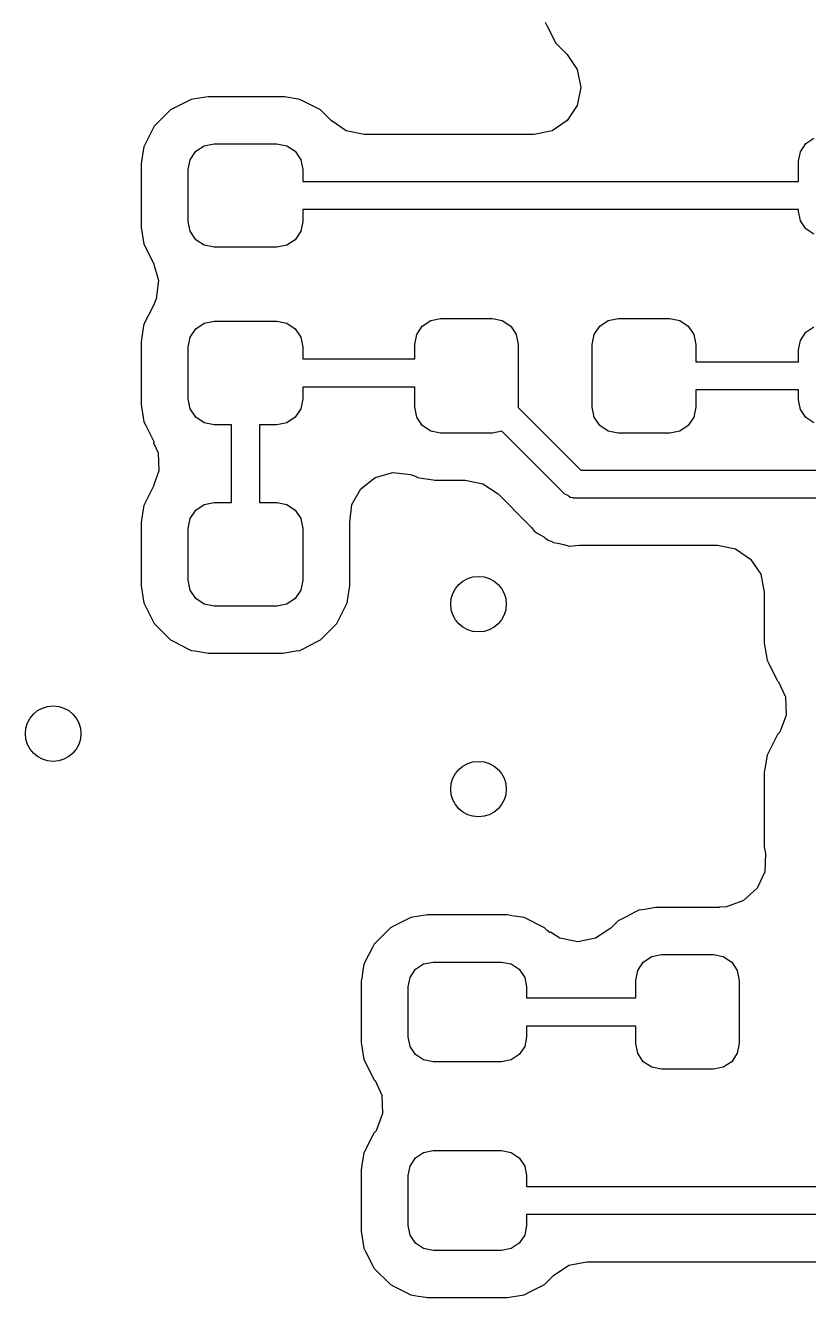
# Model space of a CAD drawing. Extents: x 0.99 to 4.24, y -7.27 to -4.02.
# Drawn here: x 3.439 to 3.6057, y -6.6772 to -6.4063 of the extents above; entities that cross this region are included whole.
import ezdxf

# ---------------------------------------------------------------- set-up
doc = ezdxf.new("R2010")
doc.units = 0
doc.header["$MEASUREMENT"] = 0
doc.layers.add('BLACK', color=7, linetype='CONTINUOUS')

msp = doc.modelspace()

# ---------------------------------------------------------------- linework, layer by layer
at = {"layer": 'BLACK', "linetype": 'CONTINUOUS'}
for p, q in [((3.54961, -6.40565), (3.54997, -6.40635)), ((3.54997, -6.40635), (3.54997, -6.40635)), ((3.54997, -6.40635), (3.55088, -6.40813)), ((3.55088, -6.40813), (3.55185, -6.41003)), ((3.55185, -6.41003), (3.55431, -6.4125)), ((3.55431, -6.4125), (3.55647, -6.41573)), ((3.55647, -6.41573), (3.55723, -6.41954)), ((3.47791, -6.42148), (3.4755, -6.42186)), ((3.48582, -6.42148), (3.47791, -6.42148)), ((3.49335, -6.42148), (3.48582, -6.42148)), ((3.49374, -6.42148), (3.49335, -6.42148)), ((3.49413, -6.42154), (3.49374, -6.42148)), ((3.55723, -6.41954), (3.55647, -6.42335)), ((3.47096, -6.42374), (3.46989, -6.42429)), ((3.47358, -6.42241), (3.47096, -6.42374)), ((3.47427, -6.42205), (3.47358, -6.42241)), ((3.47358, -6.42241), (3.47358, -6.42241)), ((3.47505, -6.42193), (3.47427, -6.42205)), ((3.4755, -6.42186), (3.47505, -6.42193)), ((3.47505, -6.42193), (3.47505, -6.42193)), ((3.4966, -6.42193), (3.49413, -6.42154)), ((3.49413, -6.42154), (3.49413, -6.42154)), ((3.49738, -6.42205), (3.4966, -6.42193)), ((3.49808, -6.42241), (3.49738, -6.42205)), ((3.50069, -6.42374), (3.49808, -6.42241)), ((3.49808, -6.42241), (3.49808, -6.42241)), ((3.50176, -6.42429), (3.50069, -6.42374)), ((3.55647, -6.42335), (3.55431, -6.42658)), ((3.46989, -6.42429), (3.46641, -6.42776)), ((3.50406, -6.42658), (3.50176, -6.42429)), ((3.50729, -6.42874), (3.50406, -6.42658)), ((3.55431, -6.42658), (3.55108, -6.42874)), ((3.46606, -6.42846), (3.46453, -6.43145)), ((3.46641, -6.42776), (3.46606, -6.42846)), ((3.5111, -6.4295), (3.50729, -6.42874)), ((3.54727, -6.4295), (3.5111, -6.4295)), ((3.55108, -6.42874), (3.54727, -6.4295)), ((3.46418, -6.43215), (3.46406, -6.43292)), ((3.46453, -6.43145), (3.46418, -6.43215)), ((3.46453, -6.43145), (3.46453, -6.43145)), ((3.47524, -6.43311), (3.47702, -6.43192)), ((3.47702, -6.43192), (3.47913, -6.4315)), ((3.47913, -6.4315), (3.49252, -6.4315)), ((3.49252, -6.4315), (3.49463, -6.43192)), ((3.49463, -6.43192), (3.49642, -6.43311)), ((3.60395, -6.4332), (3.6051, -6.43148)), ((3.6051, -6.43148), (3.60682, -6.43033)), ((3.46406, -6.43292), (3.46369, -6.43525)), ((3.47362, -6.43701), (3.47404, -6.4349)), ((3.47404, -6.4349), (3.47524, -6.43311)), ((3.49642, -6.43311), (3.49761, -6.4349)), ((3.49761, -6.4349), (3.49803, -6.43701)), ((3.60354, -6.43524), (3.60395, -6.4332)), ((3.46369, -6.43525), (3.4636, -6.43579)), ((3.4636, -6.43579), (3.4636, -6.44925)), ((3.47362, -6.44803), (3.47362, -6.43701)), ((3.49803, -6.43701), (3.49803, -6.43952)), ((3.60354, -6.43952), (3.60354, -6.43524)), ((3.49803, -6.43952), (3.60354, -6.43952)), ((3.60354, -6.44552), (3.49803, -6.44552)), ((3.49803, -6.44552), (3.49803, -6.44803)), ((3.60354, -6.44587), (3.60354, -6.44552)), ((3.60395, -6.4479), (3.60354, -6.44587)), ((3.47404, -6.45014), (3.47362, -6.44803)), ((3.49803, -6.44803), (3.49761, -6.45014)), ((3.6051, -6.44962), (3.60395, -6.4479)), ((3.4636, -6.44925), (3.46418, -6.45289)), ((3.47524, -6.45193), (3.47404, -6.45014)), ((3.49761, -6.45014), (3.49642, -6.45193)), ((3.60682, -6.45078), (3.6051, -6.44962)), ((3.46418, -6.45289), (3.46622, -6.4569)), ((3.47702, -6.45312), (3.47524, -6.45193)), ((3.47913, -6.45354), (3.47702, -6.45312)), ((3.49252, -6.45354), (3.47913, -6.45354)), ((3.49463, -6.45312), (3.49252, -6.45354)), ((3.49642, -6.45193), (3.49463, -6.45312)), ((3.46622, -6.4569), (3.46727, -6.46064)), ((3.46727, -6.46064), (3.46682, -6.4645)), ((3.46682, -6.4645), (3.46622, -6.46594)), ((3.46622, -6.46594), (3.46418, -6.46994)), ((3.46418, -6.46994), (3.46406, -6.47072)), ((3.47524, -6.47091), (3.47702, -6.46971)), ((3.47702, -6.46971), (3.47913, -6.46929)), ((3.47913, -6.46929), (3.49252, -6.46929)), ((3.49252, -6.46929), (3.49463, -6.46971)), ((3.49463, -6.46971), (3.49642, -6.47091)), ((3.52346, -6.47032), (3.52525, -6.46912)), ((3.52525, -6.46912), (3.52736, -6.4687)), ((3.52736, -6.4687), (3.53839, -6.4687)), ((3.53839, -6.4687), (3.5405, -6.46912)), ((3.5405, -6.46912), (3.54228, -6.47032)), ((3.56126, -6.47032), (3.56305, -6.46912)), ((3.56305, -6.46912), (3.56516, -6.4687)), ((3.56516, -6.4687), (3.57618, -6.4687)), ((3.57618, -6.4687), (3.57829, -6.46912)), ((3.57829, -6.46912), (3.58008, -6.47032)), ((3.46406, -6.47072), (3.46367, -6.47316)), ((3.47362, -6.4748), (3.47404, -6.47269)), ((3.47404, -6.47269), (3.47524, -6.47091)), ((3.49642, -6.47091), (3.49761, -6.47269)), ((3.49761, -6.47269), (3.49803, -6.4748)), ((3.52185, -6.47421), (3.52227, -6.4721)), ((3.52227, -6.4721), (3.52346, -6.47032)), ((3.54228, -6.47032), (3.54348, -6.4721)), ((3.54348, -6.4721), (3.5439, -6.47421)), ((3.55965, -6.47421), (3.56007, -6.4721)), ((3.56007, -6.4721), (3.56126, -6.47032)), ((3.58008, -6.47032), (3.58127, -6.4721)), ((3.58127, -6.4721), (3.58169, -6.47421)), ((3.60395, -6.47336), (3.6051, -6.47164)), ((3.6051, -6.47164), (3.60682, -6.47048)), ((3.46367, -6.47316), (3.4636, -6.47358)), ((3.4636, -6.47358), (3.4636, -6.48705)), ((3.47362, -6.48583), (3.47362, -6.4748)), ((3.49803, -6.4748), (3.49803, -6.47731)), ((3.52185, -6.47731), (3.52185, -6.47421)), ((3.5439, -6.47421), (3.5439, -6.4876)), ((3.55965, -6.4876), (3.55965, -6.47421)), ((3.58169, -6.47421), (3.58169, -6.47791)), ((3.60354, -6.47539), (3.60395, -6.47336)), ((3.60354, -6.47791), (3.60354, -6.47539)), ((3.49803, -6.47731), (3.52185, -6.47731)), ((3.58169, -6.47791), (3.60354, -6.47791)), ((3.52185, -6.48331), (3.49803, -6.48331)), ((3.49803, -6.48331), (3.49803, -6.48583)), ((3.52185, -6.4876), (3.52185, -6.48331)), ((3.47404, -6.48794), (3.47362, -6.48583)), ((3.49803, -6.48583), (3.49761, -6.48794)), ((3.60354, -6.48391), (3.58169, -6.48391)), ((3.58169, -6.48391), (3.58169, -6.4876)), ((3.60354, -6.48602), (3.60354, -6.48391)), ((3.60395, -6.48806), (3.60354, -6.48602)), ((3.4636, -6.48705), (3.46418, -6.49069)), ((3.47524, -6.48972), (3.47404, -6.48794)), ((3.49761, -6.48794), (3.49642, -6.48972)), ((3.52227, -6.48971), (3.52185, -6.4876)), ((3.5439, -6.4876), (3.54388, -6.48767)), ((3.54388, -6.48767), (3.5572, -6.50098)), ((3.56007, -6.48971), (3.55965, -6.4876)), ((3.58169, -6.4876), (3.58127, -6.48971)), ((3.6051, -6.48978), (3.60395, -6.48806)), ((3.46418, -6.49069), (3.46453, -6.49138)), ((3.46453, -6.49138), (3.46453, -6.49138)), ((3.46453, -6.49138), (3.46641, -6.49507)), ((3.47702, -6.49092), (3.47524, -6.48972)), ((3.47913, -6.49134), (3.47702, -6.49092)), ((3.48283, -6.49134), (3.47913, -6.49134)), ((3.48283, -6.50787), (3.48283, -6.49134)), ((3.49252, -6.49134), (3.48883, -6.49134)), ((3.48883, -6.49134), (3.48883, -6.50787)), ((3.49463, -6.49092), (3.49252, -6.49134)), ((3.49642, -6.48972), (3.49463, -6.49092)), ((3.52346, -6.4915), (3.52227, -6.48971)), ((3.52525, -6.49269), (3.52346, -6.4915)), ((3.56126, -6.4915), (3.56007, -6.48971)), ((3.56305, -6.49269), (3.56126, -6.4915)), ((3.58008, -6.4915), (3.57829, -6.49269)), ((3.58127, -6.48971), (3.58008, -6.4915)), ((3.60682, -6.49093), (3.6051, -6.48978)), ((3.52736, -6.49311), (3.52525, -6.49269)), ((3.53839, -6.49311), (3.52736, -6.49311)), ((3.54043, -6.4927), (3.53839, -6.49311)), ((3.55383, -6.50611), (3.54043, -6.4927)), ((3.56516, -6.49311), (3.56305, -6.49269)), ((3.57618, -6.49311), (3.56516, -6.49311)), ((3.57829, -6.49269), (3.57618, -6.49311)), ((3.46641, -6.49507), (3.46625, -6.49515)), ((3.46625, -6.49515), (3.46723, -6.49728)), ((3.46723, -6.49728), (3.46739, -6.50117)), ((3.46739, -6.50117), (3.46631, -6.50409)), ((3.51038, -6.50495), (3.51343, -6.50254)), ((3.51343, -6.50254), (3.51717, -6.50148)), ((3.51717, -6.50148), (3.52103, -6.50194)), ((3.52103, -6.50194), (3.52109, -6.50197)), ((3.52109, -6.50197), (3.5218, -6.5022)), ((3.5218, -6.5022), (3.5225, -6.50255)), ((3.5225, -6.50255), (3.52328, -6.50268)), ((3.52328, -6.50268), (3.52575, -6.50307)), ((3.5572, -6.50098), (3.64365, -6.50098)), ((3.46641, -6.50414), (3.46453, -6.50783)), ((3.46631, -6.50409), (3.46641, -6.50414)), ((3.50848, -6.50834), (3.51038, -6.50495)), ((3.52575, -6.50307), (3.52575, -6.50307)), ((3.52575, -6.50307), (3.52614, -6.50313)), ((3.52614, -6.50313), (3.52705, -6.50313)), ((3.52705, -6.50313), (3.53256, -6.50313)), ((3.53256, -6.50313), (3.53637, -6.50389)), ((3.53637, -6.50389), (3.5396, -6.50605)), ((3.46453, -6.50783), (3.46418, -6.50853)), ((3.46453, -6.50783), (3.46453, -6.50783)), ((3.47702, -6.50829), (3.47913, -6.50787)), ((3.47913, -6.50787), (3.48283, -6.50787)), ((3.48883, -6.50787), (3.49252, -6.50787)), ((3.49252, -6.50787), (3.49463, -6.50829)), ((3.5396, -6.50605), (3.54604, -6.51248)), ((3.55442, -6.50638), (3.55383, -6.50611)), ((3.55493, -6.5068), (3.55442, -6.50638)), ((3.55557, -6.50692), (3.55493, -6.5068)), ((3.55569, -6.50697), (3.55557, -6.50692)), ((3.55577, -6.50695), (3.55569, -6.50697)), ((3.55595, -6.50698), (3.55577, -6.50695)), ((3.64251, -6.50698), (3.55595, -6.50698)), ((3.46406, -6.5093), (3.46368, -6.51167)), ((3.46418, -6.50853), (3.46406, -6.5093)), ((3.47404, -6.51128), (3.47524, -6.50949)), ((3.47524, -6.50949), (3.47702, -6.50829)), ((3.49463, -6.50829), (3.49642, -6.50949)), ((3.49642, -6.50949), (3.49761, -6.51128)), ((3.50804, -6.51208), (3.50848, -6.50834)), ((3.46368, -6.51167), (3.4636, -6.51216)), ((3.4636, -6.51216), (3.4636, -6.52563)), ((3.47362, -6.51339), (3.47404, -6.51128)), ((3.47362, -6.52441), (3.47362, -6.51339)), ((3.49761, -6.51128), (3.49803, -6.51339)), ((3.49803, -6.51339), (3.49803, -6.52441)), ((3.50805, -6.51216), (3.50804, -6.51208)), ((3.50805, -6.52563), (3.50805, -6.51216)), ((3.54604, -6.51248), (3.54662, -6.51312)), ((3.54662, -6.51312), (3.54745, -6.51411)), ((3.54745, -6.51411), (3.54857, -6.51476)), ((3.54857, -6.51476), (3.54931, -6.51522)), ((3.54931, -6.51522), (3.54965, -6.51547)), ((3.54965, -6.51547), (3.54965, -6.51547)), ((3.54965, -6.51547), (3.55037, -6.51597)), ((3.55037, -6.51597), (3.55093, -6.51612)), ((3.55093, -6.51612), (3.55143, -6.51641)), ((3.55143, -6.51641), (3.5527, -6.51663)), ((3.5527, -6.51663), (3.55355, -6.51682)), ((3.55355, -6.51682), (3.5548, -6.51715)), ((3.5548, -6.51715), (3.55609, -6.51704)), ((3.55609, -6.51704), (3.55696, -6.517)), ((3.55696, -6.517), (3.58632, -6.517)), ((3.58632, -6.517), (3.59013, -6.51776)), ((3.59013, -6.51776), (3.59336, -6.51992)), ((3.59336, -6.51992), (3.59552, -6.52315)), ((3.47404, -6.52652), (3.47362, -6.52441)), ((3.49803, -6.52441), (3.49761, -6.52652)), ((3.59552, -6.52315), (3.59628, -6.52696)), ((3.4636, -6.52563), (3.46418, -6.52927)), ((3.47524, -6.52831), (3.47404, -6.52652)), ((3.49761, -6.52652), (3.49642, -6.52831)), ((3.50748, -6.52927), (3.50791, -6.52649)), ((3.50791, -6.52649), (3.50799, -6.52602)), ((3.50799, -6.52602), (3.50805, -6.52563)), ((3.50799, -6.52602), (3.50799, -6.52602)), ((3.59628, -6.52696), (3.59628, -6.53222)), ((3.46418, -6.52927), (3.46453, -6.52997)), ((3.47702, -6.5295), (3.47524, -6.52831)), ((3.47913, -6.52992), (3.47702, -6.5295)), ((3.49463, -6.5295), (3.49252, -6.52992)), ((3.49642, -6.52831), (3.49463, -6.5295)), ((3.50712, -6.52997), (3.50748, -6.52927)), ((3.46453, -6.52997), (3.46453, -6.52997)), ((3.46453, -6.52997), (3.46524, -6.53135)), ((3.46524, -6.53135), (3.46641, -6.53365)), ((3.49252, -6.52992), (3.47913, -6.52992)), ((3.50524, -6.53365), (3.50642, -6.53135)), ((3.50642, -6.53135), (3.50712, -6.52997)), ((3.50712, -6.52997), (3.50712, -6.52997)), ((3.59628, -6.53222), (3.59628, -6.53784)), ((3.46641, -6.53365), (3.46989, -6.53713)), ((3.50176, -6.53713), (3.50524, -6.53365)), ((3.46989, -6.53713), (3.47059, -6.53749)), ((3.47059, -6.53749), (3.47358, -6.53901)), ((3.49808, -6.53901), (3.50106, -6.53749)), ((3.50106, -6.53749), (3.50176, -6.53713)), ((3.59628, -6.53784), (3.59686, -6.54147)), ((3.47358, -6.53901), (3.47358, -6.53901)), ((3.47358, -6.53901), (3.47427, -6.53936)), ((3.47427, -6.53936), (3.47505, -6.53949)), ((3.47505, -6.53949), (3.47752, -6.53988)), ((3.47752, -6.53988), (3.47753, -6.53988)), ((3.47753, -6.53988), (3.47791, -6.53994)), ((3.47791, -6.53994), (3.4783, -6.53994)), ((3.4783, -6.53994), (3.48583, -6.53994)), ((3.48583, -6.53994), (3.49374, -6.53994)), ((3.49374, -6.53994), (3.49616, -6.53956)), ((3.49616, -6.53956), (3.4966, -6.53949)), ((3.4966, -6.53949), (3.49738, -6.53936)), ((3.4966, -6.53949), (3.4966, -6.53949)), ((3.49738, -6.53936), (3.49808, -6.53901)), ((3.49808, -6.53901), (3.49808, -6.53901)), ((3.59686, -6.54147), (3.59721, -6.54217)), ((3.59721, -6.54217), (3.59721, -6.54217)), ((3.59721, -6.54217), (3.59768, -6.54309)), ((3.59768, -6.54309), (3.59909, -6.54586)), ((3.59909, -6.54586), (3.5993, -6.54607)), ((3.5993, -6.54607), (3.60077, -6.54925)), ((3.60077, -6.54925), (3.60092, -6.55313)), ((3.60092, -6.55313), (3.59958, -6.55678)), ((3.59952, -6.55686), (3.59909, -6.55729)), ((3.59958, -6.55678), (3.59952, -6.55686)), ((3.59873, -6.55799), (3.59721, -6.56098)), ((3.59909, -6.55729), (3.59873, -6.55799)), ((3.59686, -6.56168), (3.59673, -6.56245)), ((3.59721, -6.56098), (3.59686, -6.56168)), ((3.59721, -6.56098), (3.59721, -6.56098)), ((3.59645, -6.56423), (3.59628, -6.56531)), ((3.59673, -6.56245), (3.59645, -6.56423)), ((3.59628, -6.56531), (3.59628, -6.58114)), ((3.59628, -6.58114), (3.59634, -6.58153)), ((3.59634, -6.58153), (3.59651, -6.5826)), ((3.59651, -6.5826), (3.59636, -6.58648)), ((3.59636, -6.58648), (3.59473, -6.59001)), ((3.59473, -6.59001), (3.59188, -6.59265)), ((3.56955, -6.59469), (3.56885, -6.59505)), ((3.57032, -6.59457), (3.56955, -6.59469)), ((3.57077, -6.5945), (3.57032, -6.59457)), ((3.57032, -6.59457), (3.57032, -6.59457)), ((3.57319, -6.59411), (3.57077, -6.5945)), ((3.58666, -6.59411), (3.57319, -6.59411)), ((3.58823, -6.59399), (3.58666, -6.59405)), ((3.58666, -6.59405), (3.58666, -6.59411)), ((3.59188, -6.59265), (3.58823, -6.59399)), ((3.52029, -6.59661), (3.51736, -6.59811)), ((3.52099, -6.59626), (3.52029, -6.59661)), ((3.52458, -6.59569), (3.52099, -6.59626)), ((3.53307, -6.59569), (3.52458, -6.59569)), ((3.54117, -6.59569), (3.53307, -6.59569)), ((3.54156, -6.59569), (3.54117, -6.59569)), ((3.54195, -6.59575), (3.54156, -6.59569)), ((3.54256, -6.59585), (3.54195, -6.59575)), ((3.54195, -6.59575), (3.54195, -6.59575)), ((3.54515, -6.59626), (3.54256, -6.59585)), ((3.54585, -6.59661), (3.54515, -6.59626)), ((3.54878, -6.59811), (3.54585, -6.59661)), ((3.54585, -6.59661), (3.54585, -6.59661)), ((3.56517, -6.59692), (3.5636, -6.59849)), ((3.56671, -6.59614), (3.56517, -6.59692)), ((3.56885, -6.59505), (3.56671, -6.59614)), ((3.56885, -6.59505), (3.56885, -6.59505)), ((3.51666, -6.59846), (3.51323, -6.6019)), ((3.51736, -6.59811), (3.51666, -6.59846)), ((3.51736, -6.59811), (3.51736, -6.59811)), ((3.54948, -6.59846), (3.54878, -6.59811)), ((3.54878, -6.59811), (3.54878, -6.59811)), ((3.55003, -6.59902), (3.54948, -6.59846)), ((3.55067, -6.59948), (3.55003, -6.59902)), ((3.55077, -6.59934), (3.55067, -6.59948)), ((3.55274, -6.60065), (3.55077, -6.59934)), ((3.5636, -6.59849), (3.56037, -6.60065)), ((3.51287, -6.6026), (3.5114, -6.60549)), ((3.51323, -6.6019), (3.51287, -6.6026)), ((3.51287, -6.6026), (3.51287, -6.6026)), ((3.55655, -6.60141), (3.55274, -6.60065)), ((3.56037, -6.60065), (3.55655, -6.60141)), ((3.5114, -6.60549), (3.51102, -6.60623)), ((3.57051, -6.60575), (3.5723, -6.60455)), ((3.5723, -6.60455), (3.57441, -6.60413)), ((3.57441, -6.60413), (3.58543, -6.60413)), ((3.58543, -6.60413), (3.58754, -6.60455)), ((3.58754, -6.60455), (3.58933, -6.60575)), ((3.5109, -6.607), (3.51056, -6.60915)), ((3.51102, -6.60623), (3.5109, -6.607)), ((3.52088, -6.60899), (3.52203, -6.60727)), ((3.52203, -6.60727), (3.52375, -6.60611)), ((3.52375, -6.60611), (3.52579, -6.60571)), ((3.52579, -6.60571), (3.54035, -6.60571)), ((3.54035, -6.60571), (3.54239, -6.60611)), ((3.54239, -6.60611), (3.54411, -6.60727)), ((3.54411, -6.60727), (3.54526, -6.60899)), ((3.5689, -6.60965), (3.56932, -6.60754)), ((3.56932, -6.60754), (3.57051, -6.60575)), ((3.58933, -6.60575), (3.59053, -6.60754)), ((3.59053, -6.60754), (3.59094, -6.60965)), ((3.51056, -6.60915), (3.51045, -6.60982)), ((3.51045, -6.60982), (3.51045, -6.62286)), ((3.52047, -6.61102), (3.52088, -6.60899)), ((3.52047, -6.62165), (3.52047, -6.61102)), ((3.54526, -6.60899), (3.54567, -6.61102)), ((3.54567, -6.61102), (3.54567, -6.61334)), ((3.5689, -6.61334), (3.5689, -6.60965)), ((3.59094, -6.60965), (3.59094, -6.62303)), ((3.54567, -6.61334), (3.5689, -6.61334)), ((3.52088, -6.62369), (3.52047, -6.62165)), ((3.54567, -6.62165), (3.54526, -6.62369)), ((3.5689, -6.61934), (3.54567, -6.61934)), ((3.54567, -6.61934), (3.54567, -6.62165)), ((3.5689, -6.62303), (3.5689, -6.61934)), ((3.51045, -6.62286), (3.51102, -6.62645)), ((3.52203, -6.62541), (3.52088, -6.62369)), ((3.54526, -6.62369), (3.54411, -6.62541)), ((3.56932, -6.62514), (3.5689, -6.62303)), ((3.59094, -6.62303), (3.59053, -6.62514)), ((3.51102, -6.62645), (3.51323, -6.63078)), ((3.52375, -6.62656), (3.52203, -6.62541)), ((3.52579, -6.62697), (3.52375, -6.62656)), ((3.54035, -6.62697), (3.52579, -6.62697)), ((3.54239, -6.62656), (3.54035, -6.62697)), ((3.54411, -6.62541), (3.54239, -6.62656)), ((3.57051, -6.62693), (3.56932, -6.62514)), ((3.5723, -6.62812), (3.57051, -6.62693)), ((3.58933, -6.62693), (3.58754, -6.62812)), ((3.59053, -6.62514), (3.58933, -6.62693)), ((3.57441, -6.62854), (3.5723, -6.62812)), ((3.58543, -6.62854), (3.57441, -6.62854)), ((3.58754, -6.62812), (3.58543, -6.62854)), ((3.51323, -6.63078), (3.5134, -6.63095)), ((3.5134, -6.63095), (3.51485, -6.63409)), ((3.51485, -6.63409), (3.515, -6.63798)), ((3.515, -6.63798), (3.51366, -6.64162)), ((3.51287, -6.64275), (3.51162, -6.6452)), ((3.51323, -6.64206), (3.51287, -6.64275)), ((3.51365, -6.64164), (3.51323, -6.64206)), ((3.51366, -6.64162), (3.51365, -6.64164)), ((3.51162, -6.6452), (3.51102, -6.64638)), ((3.52203, -6.64742), (3.52375, -6.64627)), ((3.52375, -6.64627), (3.52579, -6.64587)), ((3.52579, -6.64587), (3.54035, -6.64587)), ((3.54035, -6.64587), (3.54239, -6.64627)), ((3.54239, -6.64627), (3.54411, -6.64742)), ((3.51061, -6.64896), (3.51045, -6.64997)), ((3.5109, -6.64716), (3.51061, -6.64896)), ((3.51102, -6.64638), (3.5109, -6.64716)), ((3.52088, -6.64915), (3.52203, -6.64742)), ((3.54411, -6.64742), (3.54526, -6.64915)), ((3.51045, -6.64997), (3.51045, -6.66302)), ((3.52047, -6.65118), (3.52088, -6.64915)), ((3.52047, -6.66181), (3.52047, -6.65118)), ((3.54526, -6.64915), (3.54567, -6.65118)), ((3.54567, -6.65118), (3.54567, -6.6535)), ((3.54567, -6.6535), (3.65079, -6.6535)), ((3.6508, -6.6595), (3.54567, -6.6595)), ((3.54567, -6.6595), (3.54567, -6.66181)), ((3.52088, -6.66384), (3.52047, -6.66181)), ((3.54567, -6.66181), (3.54526, -6.66384)), ((3.51045, -6.66302), (3.51102, -6.66661)), ((3.52203, -6.66557), (3.52088, -6.66384)), ((3.54526, -6.66384), (3.54411, -6.66557)), ((3.51102, -6.66661), (3.51138, -6.66731)), ((3.51138, -6.66731), (3.51287, -6.67024)), ((3.52375, -6.66672), (3.52203, -6.66557)), ((3.52579, -6.66713), (3.52375, -6.66672)), ((3.54035, -6.66713), (3.52579, -6.66713)), ((3.54239, -6.66672), (3.54035, -6.66713)), ((3.54411, -6.66557), (3.54239, -6.66672)), ((3.51287, -6.67024), (3.51287, -6.67024)), ((3.51287, -6.67024), (3.51323, -6.67094)), ((3.55142, -6.67243), (3.55465, -6.67027)), ((3.55465, -6.67027), (3.55846, -6.66952)), ((3.55846, -6.66952), (3.64037, -6.66952)), ((3.51323, -6.67094), (3.51666, -6.67437)), ((3.54948, -6.67437), (3.55142, -6.67243)), ((3.51666, -6.67437), (3.51736, -6.67473)), ((3.51736, -6.67473), (3.51736, -6.67473)), ((3.51736, -6.67473), (3.52029, -6.67622)), ((3.54515, -6.67658), (3.54635, -6.67596)), ((3.54635, -6.67596), (3.54878, -6.67473)), ((3.54878, -6.67473), (3.54948, -6.67437)), ((3.54878, -6.67473), (3.54878, -6.67473)), ((3.52029, -6.67622), (3.52029, -6.67622)), ((3.52029, -6.67622), (3.52099, -6.67658)), ((3.52099, -6.67658), (3.52259, -6.67683)), ((3.52259, -6.67683), (3.52419, -6.67708)), ((3.52419, -6.67708), (3.52419, -6.67708)), ((3.52419, -6.67708), (3.52458, -6.67715)), ((3.52458, -6.67715), (3.52497, -6.67715)), ((3.52497, -6.67715), (3.53307, -6.67715)), ((3.53307, -6.67715), (3.54156, -6.67715)), ((3.54156, -6.67715), (3.54515, -6.67658))]:
    msp.add_line(p, q, dxfattribs=at)
at = {"layer": 'BLACK'}
for centre in [(3.53543, -6.52953), (3.44488, -6.55709), (3.53543, -6.5689)]:
    msp.add_circle(centre, 0.00591, dxfattribs=at)

doc.saveas('drawing.dxf')
